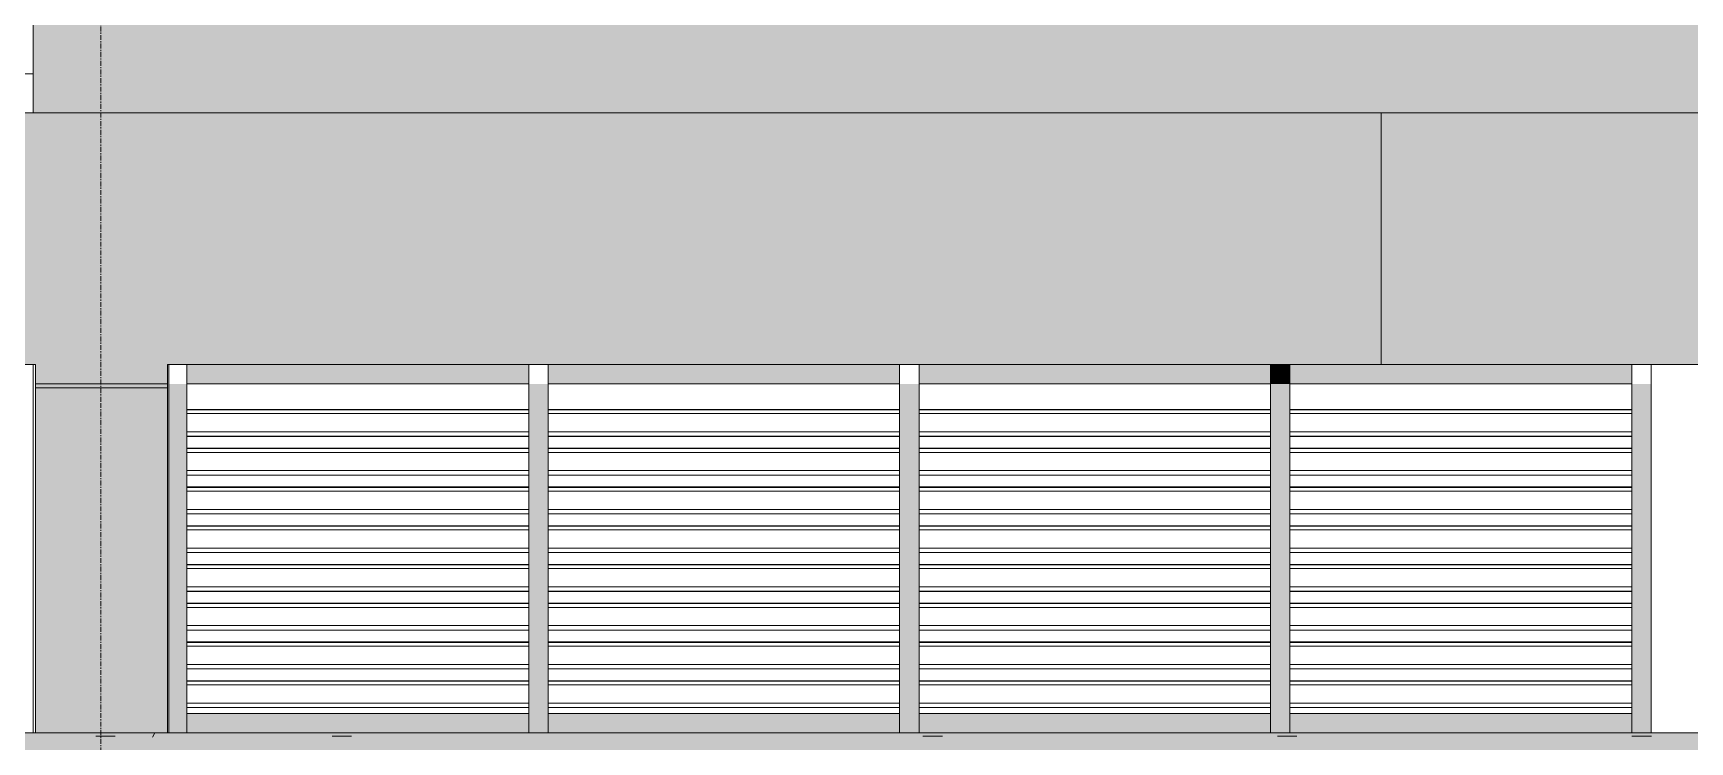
# Model space of a CAD drawing. Header units: millimetres. Extents: x 9199 to 175431, y -4466 to 35300.
# Drawn here: x 53362 to 57635, y 576 to 2405 of the extents above; entities that cross this region are included whole.
import ezdxf

# ---------------------------------------------------------------- set-up
doc = ezdxf.new("R2010")
doc.units = ezdxf.units.MM
for name, pattern in [('Centre', [31.75, 6.35, -4.7625, 15.875, -4.7625]), ('Dash', [6, 3, -3]), ('Grid Line', [22.225, 12.7, -3.175, 3.175, -3.175])]:
    doc.linetypes.add(name, pattern=pattern)
for name, color, linetype, lineweight in [('0-1', 7, 'Continuous', 5), ('A-FLOR-LEVL-2', 51, 'Centre', 9), ('A-GLAZ-CWMG', 51, 'Continuous', 9), ('A-WALL', 113, 'Continuous', 9), ('A-WALL-PATT', 111, 'Continuous', 9), ('A-WALL-PATT-2', 111, 'Continuous', 5), ('C-PRKG', 70, 'Continuous', 9), ('C-PRKG-HDLN', 70, 'Dash', 9), ('S-BEAM-1', 7, 'Continuous', 9), ('S-COLS', 52, 'Continuous', 9), ('S-COLS-1', 7, 'Continuous', 9), ('S-GRID-1', 1, 'Grid Line', 9)]:
    doc.layers.add(name, color=color, linetype=linetype, lineweight=lineweight)

# ---------------------------------------------------------------- blocks, each defined once
blk = doc.blocks.new('NCV_TKTC_KET CAU_rvt-1-TKCS_MẶT ĐỨNG HƯỚNG ĐÔNG')
at = {"layer": 'S-BEAM-1'}
blk.add_line((51736.9, 2300), (53361.9, 2300), dxfattribs=at)
at = {"layer": 'S-COLS-1'}
for p, q in [((53361.9, 1550), (53361.9, 600)), ((53711.9, 600), (53711.9, 1550))]:
    blk.add_line(p, q, dxfattribs=at)
blk = doc.blocks.new('BAI XE PCCC - BAI XE PCCC-V26-TKCS_MẶT ĐỨNG HƯỚNG ĐÔNG')
at = {"layer": 'C-PRKG'}
blk.add_line((61486.3, 600), (46486.3, 600), dxfattribs=at)
at = {"layer": 'C-PRKG-HDLN'}
for p, q in [((61461.3, 600), (46486.3, 600)), ((46511.3, 600), (61486.3, 600))]:
    blk.add_line(p, q, dxfattribs=at)
blk = doc.blocks.new('Rectangular Mullion - 50 x 100mm-3796449-TKCS_MẶT ĐỨNG HƯỚNG ĐÔNG')
at = {"layer": 'A-GLAZ-CWMG'}
blk.add_hatch(color=256, dxfattribs=at).paths.add_polyline_path([(53758.7, 1500), (54640.3, 1500), (54640.3, 1550), (53758.7, 1550)])
for p, q in [((53758.7, 1500), (53758.7, 1550)), ((54640.3, 1550), (54640.3, 1500)), ((54640.3, 1500), (53758.7, 1500))]:
    blk.add_line(p, q, dxfattribs=at)
blk = doc.blocks.new('Rectangular Mullion - 50 x 100mm-3796450-TKCS_MẶT ĐỨNG HƯỚNG ĐÔNG')
at = {"layer": 'A-GLAZ-CWMG'}
blk.add_hatch(color=256, dxfattribs=at).paths.add_polyline_path([(55647, 1500), (56553.7, 1500), (56553.7, 1550), (55647, 1550)])
for p, q in [((55647, 1500), (55647, 1550)), ((56553.7, 1550), (56553.7, 1500)), ((56553.7, 1500), (55647, 1500))]:
    blk.add_line(p, q, dxfattribs=at)
blk = doc.blocks.new('Rectangular Mullion - 50 x 100mm-3796451-TKCS_MẶT ĐỨNG HƯỚNG ĐÔNG')
at = {"layer": 'A-GLAZ-CWMG'}
blk.add_hatch(color=256, dxfattribs=at).paths.add_polyline_path([(57485.3, 600), (57485.3, 650), (56603.7, 650), (56603.7, 600), (57478.8, 600)])
for p, q in [((56603.7, 600), (56603.7, 650)), ((56603.7, 650), (57485.3, 650)), ((57485.3, 650), (57485.3, 600))]:
    blk.add_line(p, q, dxfattribs=at)
blk = doc.blocks.new('Rectangular Mullion - 50 x 100mm-3796452-TKCS_MẶT ĐỨNG HƯỚNG ĐÔNG')
at = {"layer": 'A-GLAZ-CWMG'}
blk.add_hatch(color=256, dxfattribs=at).paths.add_polyline_path([(56420.6, 600), (56553.7, 600), (56553.7, 650), (55647, 650), (55647, 600), (55891.5, 600)])
for p, q in [((55647, 600), (55647, 650)), ((55647, 650), (56553.7, 650)), ((56553.7, 650), (56553.7, 600))]:
    blk.add_line(p, q, dxfattribs=at)
blk = doc.blocks.new('Rectangular Mullion - 50 x 100mm-2333207-TKCS_MẶT ĐỨNG HƯỚNG ĐÔNG')
at = {"layer": 'A-GLAZ-CWMG'}
blk.add_hatch(color=256, dxfattribs=at).paths.add_polyline_path([(53758.7, 600), (53758.7, 700), (53711.9, 700), (53711.9, 600)])
blk.add_line((53758.7, 700), (53758.7, 600), dxfattribs=at)
blk = doc.blocks.new('Rectangular Mullion - 50 x 100mm-2333208-TKCS_MẶT ĐỨNG HƯỚNG ĐÔNG')
at = {"layer": 'A-GLAZ-CWMG'}
blk.add_hatch(color=256, dxfattribs=at).paths.add_polyline_path([(53758.7, 700), (53758.7, 800), (53711.9, 800), (53711.9, 700)])
blk.add_line((53758.7, 800), (53758.7, 700), dxfattribs=at)
blk = doc.blocks.new('Rectangular Mullion - 50 x 100mm-2333211-TKCS_MẶT ĐỨNG HƯỚNG ĐÔNG')
at = {"layer": 'A-GLAZ-CWMG'}
blk.add_hatch(color=256, dxfattribs=at).paths.add_polyline_path([(57535.3, 600), (57535.3, 700), (57485.3, 700), (57485.3, 600)])
blk.add_line((57485.3, 600), (57485.3, 700), dxfattribs=at)
blk = doc.blocks.new('Rectangular Mullion - 50 x 100mm-2333212-TKCS_MẶT ĐỨNG HƯỚNG ĐÔNG')
at = {"layer": 'A-GLAZ-CWMG'}
blk.add_hatch(color=256, dxfattribs=at).paths.add_polyline_path([(57535.3, 700), (57535.3, 800), (57485.3, 800), (57485.3, 700)])
blk.add_line((57485.3, 700), (57485.3, 800), dxfattribs=at)
blk = doc.blocks.new('Rectangular Mullion - MULLION LA SACH-3796453-TKCS_MẶT ĐỨNG HƯỚNG ĐÔNG')
at = {"layer": 'A-GLAZ-CWMG'}
for p, q in [((57485.3, 734.3), (56603.7, 734.3)), ((57485.3, 733.3), (56603.7, 733.3)), ((57485.3, 733.2), (56603.7, 733.2)), ((57485.3, 723.5), (56603.7, 723.5)), ((57485.3, 676.5), (56603.7, 676.5)), ((57485.3, 665), (56603.7, 665)), ((57485.3, 664.8), (56603.7, 664.8))]:
    blk.add_line(p, q, dxfattribs=at)
blk = doc.blocks.new('Rectangular Mullion - MULLION LA SACH-3796454-TKCS_MẶT ĐỨNG HƯỚNG ĐÔNG')
at = {"layer": 'A-GLAZ-CWMG'}
for p, q in [((56553.7, 734.3), (55647, 734.3)), ((56553.7, 733.3), (55647, 733.3)), ((56553.7, 733.2), (55647, 733.2)), ((56553.7, 723.5), (55647, 723.5)), ((56553.7, 676.5), (55647, 676.5)), ((56553.7, 665), (55647, 665)), ((56553.7, 664.8), (55647, 664.8))]:
    blk.add_line(p, q, dxfattribs=at)
blk = doc.blocks.new('Rectangular Mullion - 50 x 100mm-2333204-TKCS_MẶT ĐỨNG HƯỚNG ĐÔNG')
at = {"layer": 'A-GLAZ-CWMG'}
blk.add_hatch(color=256, dxfattribs=at).paths.add_polyline_path([(56603.7, 600), (56603.7, 700), (56553.7, 700), (56553.7, 600)])
for p, q in [((56553.7, 700), (56553.7, 600)), ((56603.7, 700), (56603.7, 600))]:
    blk.add_line(p, q, dxfattribs=at)
blk = doc.blocks.new('Rectangular Mullion - 50 x 100mm-2333205-TKCS_MẶT ĐỨNG HƯỚNG ĐÔNG')
at = {"layer": 'A-GLAZ-CWMG'}
blk.add_hatch(color=256, dxfattribs=at).paths.add_polyline_path([(56603.7, 700), (56603.7, 800), (56553.7, 800), (56553.7, 700)])
for p, q in [((56553.7, 800), (56553.7, 700)), ((56603.7, 800), (56603.7, 700))]:
    blk.add_line(p, q, dxfattribs=at)
blk = doc.blocks.new('Rectangular Mullion - 50 x 100mm-3082126-TKCS_MẶT ĐỨNG HƯỚNG ĐÔNG')
at = {"layer": 'A-GLAZ-CWMG'}
blk.add_hatch(color=256, dxfattribs=at).paths.add_polyline_path([(56603.7, 1500), (56603.7, 1550), (56553.7, 1550), (56553.7, 1500)])
for p, q in [((56553.7, 1550), (56553.7, 1500)), ((56603.7, 1550), (56603.7, 1500))]:
    blk.add_line(p, q, dxfattribs=at)

msp = doc.modelspace()

# ---------------------------------------------------------------- hatches: boundary and pattern name
at = {"layer": 'A-WALL-PATT'}
h = msp.add_hatch(dxfattribs=at)
h.set_pattern_fill('FP_11', color=256, style=0, pattern_type=2)
h.set_pattern_definition([(0, (51388.93, 1200), (1219.2, 304.8), [50.29, -864.11, 50.29, -864.11, -4876.8]), (0, (51388.93, 1200), (1219.2, 304.8), [-1828.8, 50.292, -1778.508, 50.292, -864.108, -2133.6]), (0, (51388.93, 1200), (1219.2, 304.8), [-4572, 50.29, -559.31, 50.29, -1473.71]), (120, (51846.14, 1352.4), (-873.5645, 903.458), [50.29, -864.11, 50.29, -5740.91]), (120, (51846.14, 1352.4), (-873.5645, 903.458), [-964.69, -864.11, 50.29, -1778.51, -3048]), (120, (51846.14, 1352.4), (-873.5645, 903.458), [-3657.6, 50.29, -864.11, 50.29, -2083.31]), (120, (51846.14, 1352.4), (-873.5645, 903.458), [-4622.29, -559.31, 50.29, -1473.71]), (240, (51998.54, 1962), (-345.6355, -1208.258), [50.29, -864.11, 50.29, -5740.91]), (240, (51998.54, 1962), (-345.6355, -1208.258), [-964.69, -864.11, 50.29, -1778.51, -3048]), (240, (51998.54, 1962), (-345.6355, -1208.258), [-3657.6, 50.29, -864.11, 50.29, -2083.31]), (240, (51998.54, 1962), (-345.6355, -1208.258), [-4622.29, -559.31, 50.29, -1473.71])])
h.paths.add_polyline_path([(40996.3, 500), (61476.3, 500), (61476.3, 600), (40996.3, 600), (40996.3, 573.1)])
h = msp.add_hatch(dxfattribs=at)
h.set_pattern_fill('FP_13', color=256, style=0, pattern_type=2)
h.set_pattern_definition([(349.695, (61670.313, 869.39), (3657.59817, -609.61005), [68.155, -6747.38]), (0, (61737.37, 857.2), (609.6, 609.6), [67.056, -542.544]), (18.435, (61804.43, 857.2), (1219.1992, 609.6016), [57.832, -1869.893]), (172.875, (61859.29, 875.49), (4267.1994, -609.59911), [49.148, -4865.604]), (174.806, (61810.52, 881.584), (6096.00395, -609.55472), [67.333, -6665.92]), (194.036, (61743.46, 887.68), (-1828.8022, -609.5924), [75.403, -2438.042]), (9.462, (61719.08, 869.39), (3048.00504, 609.5835), [37.081, -3670.971]), (353.66, (61755.66, 875.49), (-4876.8008, 609.58348), [55.202, -5464.96]), (185.711, (61810.52, 869.39), (-5486.39511, -609.63944), [61.264, -6065.139]), (168.69, (61749.56, 863.3), (2438.4, -609.6026), [31.084, -3077.279]), (354.806, (61615.45, 863.296), (-6096.00395, 609.55472), [67.333, -6665.92]), (348.69, (61682.5, 857.2), (-2438.4, 609.6026), [62.167, -3046.194]), (0, (61743.46, 845), (609.6, 609.6), [73.152, -536.448]), (20.556, (61816.62, 845.01), (3048.0001, 1219.19697), [52.084, -5156.34]), (3.814, (61865.385, 863.296), (8534.401155, 609.58889), [91.643, -9072.654]), (354.806, (61956.825, 869.39), (-6096.00395, 609.55472), [67.333, -6665.92]), (0, (62023.9, 863.3), (609.6, 609.6), [67.056, -542.544]), (5.194, (61481.337, 863.296), (6096.00395, 609.55472), [67.333, -6665.92]), (354.806, (61548.393, 869.39), (-6096.00395, 609.55472), [67.333, -6665.92]), (0, (61481.34, 875.5), (609.6, 609.6), [36.576, -573.024]), (5.194, (61517.913, 875.49), (6096.00395, 609.55472), [67.333, -6665.92]), (0, (61584.97, 881.6), (609.6, 609.6), [60.96, -548.64]), (10.305, (61645.93, 881.584), (-3657.59817, -609.61005), [68.155, -6747.38]), (5.194, (61712.985, 893.776), (6096.00395, 609.55472), [67.333, -6665.92]), (354.806, (61780.04, 899.87), (-6096.00395, 609.55472), [67.333, -6665.92]), (354.806, (61847.097, 893.776), (-6096.00395, 609.55472), [67.333, -6665.92]), (351.87, (61914.15, 887.68), (-3657.60043, 609.5929), [86.21, -4224.312]), (0, (61999.5, 875.5), (609.6, 609.6), [91.44, -518.16]), (347.471, (61975.11, 509.73), (3047.99888, -609.61085), [56.202, -5564.033]), (354.289, (62029.98, 497.536), (-5486.39511, 609.63944), [61.264, -6065.139]), (8.13, (61975.11, 509.73), (3657.60043, 609.5929), [43.105, -4267.418]), (9.462, (62017.79, 515.82), (3048.00504, 609.5835), [74.161, -3633.892]), (0, (61481.34, 528), (609.6, 609.6), [73.152, -536.448]), (350.538, (61554.49, 528.02), (-3048.00504, 609.5835), [37.081, -3670.971]), (201.801, (61591.07, 521.92), (1828.80447, 609.58684), [32.828, -3249.968]), (192.995, (61560.585, 509.73), (5486.39314, 1219.23746), [81.331, -8051.747]), (352.875, (62042.17, 509.73), (-4267.1994, 609.59911), [49.148, -4865.604]), (7.125, (62042.17, 509.73), (4267.1994, 609.59911), [49.148, -4865.604]), (0, (61481.34, 515.8), (609.6, 609.6), [48.768, -560.832]), (194.036, (61530.1, 515.82), (-1828.8022, -609.5924), [50.269, -2463.177]), (356.633, (61615.45, 534.112), (-9753.59439, 609.691875), [103.811, -10277.302]), (357.709, (61719.08, 528.016), (-14630.396648, 609.69909), [152.522, -15099.665]), (3.18, (61871.48, 521.92), (10363.19831, 609.63121), [109.897, -10879.823]), (9.462, (61981.21, 528.02), (3048.00504, 609.5835), [111.242, -3596.81]), (10.305, (61481.337, 473.15), (-3657.59817, -609.61005), [68.155, -6747.38]), (15.945, (61548.39, 485.34), (-2438.40422, -609.58315), [88.759, -4349.196]), (0, (61633.74, 509.7), (609.6, 609.6), [79.248, -530.352]), (351.87, (61712.985, 509.73), (-3657.60043, 609.5929), [86.21, -4224.312]), (3.576, (61798.33, 497.536), (9144.002965, 609.546796), [97.726, -9674.906]), (351.254, (61895.865, 503.63), (4267.20096, -609.58783), [80.18, -7937.856]), (345.964, (61975.11, 491.44), (-1828.8022, 609.5924), [75.403, -2438.042]), (0, (62048.26, 473.15), (609.6, 609.6), [42.672, -566.928]), (174.806, (61615.45, 534.11), (6096.00395, -609.55472), [134.665, -6598.587]), (355.236, (61481.337, 570.69), (-6705.59647, 609.64143), [146.811, -7193.745]), (0, (61627.64, 558.5), (609.6, 609.6), [140.208, -469.392]), (4.086, (61767.85, 558.496), (7924.79503, 609.65274), [171.123, -8385.02]), (0, (61938.54, 570.7), (609.6, 609.6), [152.4, -457.2]), (7.125, (61481.34, 442.67), (4267.1994, 609.59911), [147.443, -4767.311]), (6.34, (61627.64, 460.96), (4876.8008, 609.58348), [110.403, -5409.758]), (357.51, (61737.37, 473.152), (-13411.196973, 609.70439), [140.34, -13893.706]), (353.48, (61877.577, 467.056), (-15849.59217, 1828.855172), [214.749, -21260.135]), (3.013, (61481.337, 838.912), (10972.79715, 609.6408), [115.984, -11482.446]), (351.87, (61597.16, 845.01), (-3657.60043, 609.5929), [129.316, -4181.208]), (357.614, (61725.177, 826.72), (-14020.799432, 609.613717), [146.431, -14496.664]), (10.62, (61871.48, 820.624), (-6705.592456, -1219.239726), [99.236, -9824.334]), (0, (61969, 838.9), (609.6, 609.6), [121.92, -487.68]), (356.82, (61481.337, 912.064), (-10363.19831, 609.63121), [109.897, -10879.823]), (6.009, (61591.065, 905.968), (-6095.99899, -609.599175), [116.464, -11529.929]), (6.71, (61706.89, 918.16), (-5486.397345, -609.61573), [104.346, -10330.325]), (354.289, (61810.52, 930.35), (-5486.39511, 609.63944), [122.528, -6003.877]), (347.905, (61932.44, 918.16), (-5486.39487, 1219.22295), [87.281, -8640.862]), (9.462, (62017.79, 899.87), (3048.00504, 609.5835), [74.161, -3633.892]), (3.814, (61481.337, 796.24), (8534.401155, 609.58889), [91.643, -9072.654]), (347.196, (61572.777, 802.336), (-7924.80896, 1828.76326), [137.532, -13615.67]), (0, (61706.9, 771.86), (609.6, 609.6), [152.4, -457.2]), (5.44, (61859.29, 771.856), (-6705.60249, -609.560852), [128.595, -12730.932]), (6.71, (61987.305, 784.048), (-5486.397345, -609.61573), [104.346, -10330.325]), (0, (61481.34, 954.74), (609.6, 609.6), [103.632, -505.968]), (8.13, (61584.97, 954.74), (3657.60043, 609.5929), [172.421, -4138.102]), (357.614, (61755.657, 979.12), (-14020.799432, 609.613717), [146.431, -14496.664]), (354.472, (61901.961, 973.024), (12801.591011, -1219.302898), [189.859, -18796.025]), (6.843, (61481.337, 400), (-10363.195037, -1219.241277), [153.494, -15195.842]), (0, (61633.74, 418.3), (609.6, 609.6), [170.688, -438.912]), (356.348, (61804.425, 418.288), (-18897.604963, 1219.1266646), [287.095, -28422.422]), (0, (61481.34, 613.36), (609.6, 609.6), [146.304, -463.296]), (4.764, (61627.64, 613.36), (6705.59647, 609.64143), [146.811, -7193.745]), (358.152, (61773.945, 625.552), (-18287.996238, 609.724117), [189.074, -18718.355]), (357.274, (61962.92, 619.456), (-12192.004244, 609.534153), [128.161, -12687.945]), (354.806, (61481.337, 710.896), (-6096.00395, 609.55472), [134.665, -6598.587]), (0, (61615.45, 698.7), (609.6, 609.6), [195.072, -414.528]), (1.909, (61810.52, 698.704), (17678.401049, 609.553228), [182.982, -18115.176]), (3.576, (61993.4, 704.8), (9144.002965, 609.546796), [97.726, -9674.906])])
h.paths.add_polyline_path([(40996.3, 500), (61476.3, 500), (61476.3, 600), (40996.3, 600), (40996.3, 573.1)])
at = {"layer": 'A-WALL-PATT-2'}
h = msp.add_hatch(color=256, dxfattribs=at)
h.paths.add_polyline_path([(53361.9, 2200), (56842.4, 2200), (56842.4, 3290), (56636.9, 3290), (56636.9, 2450), (53711.5, 2450), (53711.5, 3290), (53361.9, 3290), (53361.9, 2737.1)])
h.paths.add_polyline_path([(56842.4, 3300), (56842.4, 4690), (56636.9, 4690), (56636.9, 3300)])
h.paths.add_polyline_path([(53711.5, 3300), (53711.5, 4690), (53361.9, 4690), (53361.9, 3300)])
h.paths.add_polyline_path([(53711.5, 4700), (53711.5, 4950), (56636.9, 4950), (56636.9, 4700), (56842.4, 4700), (56842.4, 5550), (53361.9, 5550), (53361.9, 4700)])
h = msp.add_hatch(color=256, dxfattribs=at)
h.paths.add_polyline_path([(56842.4, 2200), (59946.9, 2200), (59946.9, 3290), (59237.4, 3290), (59237.4, 3114.4), (57837.4, 3114.4), (57837.4, 3290), (56842.4, 3290), (56842.4, 2737.1)])
h.paths.add_polyline_path([(59946.9, 3300), (59946.9, 4690), (56842.4, 4690), (56842.4, 3300), (57837.4, 3300), (57837.4, 4514.4), (59237.4, 4514.4), (59237.4, 3300), (59595.1, 3300)])
h.paths.add_polyline_path([(57478.8, 4700), (59946.9, 4700), (59946.9, 4945.8), (59936.9, 4945.8), (59936.9, 5550), (56842.4, 5550), (56842.4, 4700)])
h = msp.add_hatch(color=256, dxfattribs=at)
h.paths.add_polyline_path([(53708.7, 600), (53708.7, 1490), (53368, 1490), (53368, 600)])
h.paths.add_polyline_path([(53708.7, 1500), (53708.7, 1550), (56839.3, 1550), (56839.3, 2200), (48648, 2200), (48648, 1550), (53368, 1550), (53368, 1500)])
h = msp.add_hatch(color=256, dxfattribs=at)
h.paths.add_polyline_path([(61911.9, 600), (61911.9, 1490), (61561.9, 1490), (61561.9, 600), (61832.9, 600)])
h.paths.add_polyline_path([(61711.5, 1500), (61911.9, 1500), (61911.9, 1550), (65033.3, 1550), (65033.3, 2200), (56839.3, 2200), (56839.3, 1550), (61561.9, 1550), (61561.9, 1500)])
msp.add_hatch(color=256, dxfattribs=at).paths.add_polyline_path([(53708.7, 1490), (53708.7, 1500), (53368, 1500), (53368, 1490)])

# ---------------------------------------------------------------- linework, layer by layer
at = {"layer": 'A-FLOR-LEVL-2'}
msp.add_line((9199.1, 2200), (84597.8, 2200), dxfattribs=at)
at = {"layer": 'A-WALL'}
for p, q in [((53361.9, 8350), (53361.9, 2200)), ((78246.9, 2200), (48648, 2200)), ((56839.3, 1550), (56839.3, 2200)), ((45514.6, 1550), (53368, 1550)), ((53368, 1550), (53368, 600)), ((53708.7, 600), (53708.7, 1550)), ((53708.7, 1550), (61561.9, 1550)), ((53368, 1500), (53708.7, 1500)), ((53708.7, 1490), (53368, 1490)), ((79428.2, 600), (37026.9, 600))]:
    msp.add_line(p, q, dxfattribs=at)
at = {"layer": 'S-COLS'}
msp.add_line((57535.3, 600), (57535.3, 1550), dxfattribs=at)
at = {"layer": 'S-GRID-1'}
for p, q in [((53536.9, 1454.4), (53536.9, 30542.5)), ((53536.9, -2295.6), (53536.9, 1454.4))]:
    msp.add_line(p, q, dxfattribs=at)

# ---------------------------------------------------------------- block references
at = {"layer": '0-1'}
msp.add_blockref('NCV_TKTC_KET CAU_rvt-1-TKCS_MẶT ĐỨNG HƯỚNG ĐÔNG', (0, 0), dxfattribs=at)
at = {"layer": 'A-GLAZ-CWMG'}
for name, p in [('Rectangular Mullion - 50 x 100mm-3796449-TKCS_MẶT ĐỨNG HƯỚNG ĐÔNG', (0, 0)), ('Rectangular Mullion - 50 x 100mm-3796450-TKCS_MẶT ĐỨNG HƯỚNG ĐÔNG', (-956.7, 0)), ('Rectangular Mullion - 50 x 100mm-3796450-TKCS_MẶT ĐỨNG HƯỚNG ĐÔNG', (0, 0)), ('Rectangular Mullion - 50 x 100mm-3082126-TKCS_MẶT ĐỨNG HƯỚNG ĐÔNG', (0, 0)), ('Rectangular Mullion - 50 x 100mm-3796449-TKCS_MẶT ĐỨNG HƯỚNG ĐÔNG', (2845, 0)), ('Rectangular Mullion - 50 x 100mm-2333208-TKCS_MẶT ĐỨNG HƯỚNG ĐÔNG', (0, 700)), ('Rectangular Mullion - 50 x 100mm-2333205-TKCS_MẶT ĐỨNG HƯỚNG ĐÔNG', (-1913.3, 700)), ('Rectangular Mullion - 50 x 100mm-2333205-TKCS_MẶT ĐỨNG HƯỚNG ĐÔNG', (-956.7, 700)), ('Rectangular Mullion - 50 x 100mm-2333205-TKCS_MẶT ĐỨNG HƯỚNG ĐÔNG', (0, 700)), ('Rectangular Mullion - 50 x 100mm-2333212-TKCS_MẶT ĐỨNG HƯỚNG ĐÔNG', (0, 700)), ('Rectangular Mullion - MULLION LA SACH-3796453-TKCS_MẶT ĐỨNG HƯỚNG ĐÔNG', (-2845, 700)), ('Rectangular Mullion - MULLION LA SACH-3796454-TKCS_MẶT ĐỨNG HƯỚNG ĐÔNG', (-956.7, 700)), ('Rectangular Mullion - MULLION LA SACH-3796454-TKCS_MẶT ĐỨNG HƯỚNG ĐÔNG', (0, 700)), ('Rectangular Mullion - MULLION LA SACH-3796453-TKCS_MẶT ĐỨNG HƯỚNG ĐÔNG', (0, 700)), ('Rectangular Mullion - 50 x 100mm-2333208-TKCS_MẶT ĐỨNG HƯỚNG ĐÔNG', (0, 600)), ('Rectangular Mullion - 50 x 100mm-2333205-TKCS_MẶT ĐỨNG HƯỚNG ĐÔNG', (-1913.3, 600)), ('Rectangular Mullion - 50 x 100mm-2333205-TKCS_MẶT ĐỨNG HƯỚNG ĐÔNG', (-956.7, 600)), ('Rectangular Mullion - 50 x 100mm-2333205-TKCS_MẶT ĐỨNG HƯỚNG ĐÔNG', (0, 600)), ('Rectangular Mullion - 50 x 100mm-2333212-TKCS_MẶT ĐỨNG HƯỚNG ĐÔNG', (0, 600)), ('Rectangular Mullion - MULLION LA SACH-3796453-TKCS_MẶT ĐỨNG HƯỚNG ĐÔNG', (-2845, 600)), ('Rectangular Mullion - MULLION LA SACH-3796454-TKCS_MẶT ĐỨNG HƯỚNG ĐÔNG', (-956.7, 600)), ('Rectangular Mullion - MULLION LA SACH-3796454-TKCS_MẶT ĐỨNG HƯỚNG ĐÔNG', (0, 600)), ('Rectangular Mullion - MULLION LA SACH-3796453-TKCS_MẶT ĐỨNG HƯỚNG ĐÔNG', (0, 600)), ('Rectangular Mullion - 50 x 100mm-2333208-TKCS_MẶT ĐỨNG HƯỚNG ĐÔNG', (0, 500)), ('Rectangular Mullion - 50 x 100mm-2333205-TKCS_MẶT ĐỨNG HƯỚNG ĐÔNG', (-1913.3, 500)), ('Rectangular Mullion - 50 x 100mm-2333205-TKCS_MẶT ĐỨNG HƯỚNG ĐÔNG', (-956.7, 500)), ('Rectangular Mullion - 50 x 100mm-2333205-TKCS_MẶT ĐỨNG HƯỚNG ĐÔNG', (0, 500)), ('Rectangular Mullion - 50 x 100mm-2333212-TKCS_MẶT ĐỨNG HƯỚNG ĐÔNG', (0, 500)), ('Rectangular Mullion - 50 x 100mm-2333208-TKCS_MẶT ĐỨNG HƯỚNG ĐÔNG', (0, 400)), ('Rectangular Mullion - MULLION LA SACH-3796453-TKCS_MẶT ĐỨNG HƯỚNG ĐÔNG', (-2845, 500)), ('Rectangular Mullion - 50 x 100mm-2333205-TKCS_MẶT ĐỨNG HƯỚNG ĐÔNG', (-1913.3, 400)), ('Rectangular Mullion - MULLION LA SACH-3796454-TKCS_MẶT ĐỨNG HƯỚNG ĐÔNG', (-956.7, 500)), ('Rectangular Mullion - 50 x 100mm-2333205-TKCS_MẶT ĐỨNG HƯỚNG ĐÔNG', (-956.7, 400)), ('Rectangular Mullion - MULLION LA SACH-3796454-TKCS_MẶT ĐỨNG HƯỚNG ĐÔNG', (0, 500)), ('Rectangular Mullion - 50 x 100mm-2333205-TKCS_MẶT ĐỨNG HƯỚNG ĐÔNG', (0, 400)), ('Rectangular Mullion - MULLION LA SACH-3796453-TKCS_MẶT ĐỨNG HƯỚNG ĐÔNG', (0, 500)), ('Rectangular Mullion - 50 x 100mm-2333212-TKCS_MẶT ĐỨNG HƯỚNG ĐÔNG', (0, 400)), ('Rectangular Mullion - MULLION LA SACH-3796453-TKCS_MẶT ĐỨNG HƯỚNG ĐÔNG', (-2845, 400)), ('Rectangular Mullion - MULLION LA SACH-3796454-TKCS_MẶT ĐỨNG HƯỚNG ĐÔNG', (-956.7, 400)), ('Rectangular Mullion - MULLION LA SACH-3796454-TKCS_MẶT ĐỨNG HƯỚNG ĐÔNG', (0, 400)), ('Rectangular Mullion - MULLION LA SACH-3796453-TKCS_MẶT ĐỨNG HƯỚNG ĐÔNG', (0, 400)), ('Rectangular Mullion - 50 x 100mm-2333208-TKCS_MẶT ĐỨNG HƯỚNG ĐÔNG', (0, 300)), ('Rectangular Mullion - 50 x 100mm-2333205-TKCS_MẶT ĐỨNG HƯỚNG ĐÔNG', (-1913.3, 300)), ('Rectangular Mullion - 50 x 100mm-2333205-TKCS_MẶT ĐỨNG HƯỚNG ĐÔNG', (-956.7, 300)), ('Rectangular Mullion - 50 x 100mm-2333205-TKCS_MẶT ĐỨNG HƯỚNG ĐÔNG', (0, 300)), ('Rectangular Mullion - 50 x 100mm-2333212-TKCS_MẶT ĐỨNG HƯỚNG ĐÔNG', (0, 300)), ('Rectangular Mullion - MULLION LA SACH-3796453-TKCS_MẶT ĐỨNG HƯỚNG ĐÔNG', (-2845, 300)), ('Rectangular Mullion - MULLION LA SACH-3796454-TKCS_MẶT ĐỨNG HƯỚNG ĐÔNG', (-956.7, 300)), ('Rectangular Mullion - MULLION LA SACH-3796454-TKCS_MẶT ĐỨNG HƯỚNG ĐÔNG', (0, 300)), ('Rectangular Mullion - MULLION LA SACH-3796453-TKCS_MẶT ĐỨNG HƯỚNG ĐÔNG', (0, 300)), ('Rectangular Mullion - 50 x 100mm-2333208-TKCS_MẶT ĐỨNG HƯỚNG ĐÔNG', (0, 200)), ('Rectangular Mullion - 50 x 100mm-2333205-TKCS_MẶT ĐỨNG HƯỚNG ĐÔNG', (-1913.3, 200)), ('Rectangular Mullion - 50 x 100mm-2333205-TKCS_MẶT ĐỨNG HƯỚNG ĐÔNG', (-956.7, 200)), ('Rectangular Mullion - 50 x 100mm-2333205-TKCS_MẶT ĐỨNG HƯỚNG ĐÔNG', (0, 200)), ('Rectangular Mullion - 50 x 100mm-2333212-TKCS_MẶT ĐỨNG HƯỚNG ĐÔNG', (0, 200)), ('Rectangular Mullion - 50 x 100mm-2333208-TKCS_MẶT ĐỨNG HƯỚNG ĐÔNG', (0, 100)), ('Rectangular Mullion - MULLION LA SACH-3796453-TKCS_MẶT ĐỨNG HƯỚNG ĐÔNG', (-2845, 200)), ('Rectangular Mullion - 50 x 100mm-2333205-TKCS_MẶT ĐỨNG HƯỚNG ĐÔNG', (-1913.3, 100)), ('Rectangular Mullion - MULLION LA SACH-3796454-TKCS_MẶT ĐỨNG HƯỚNG ĐÔNG', (-956.7, 200)), ('Rectangular Mullion - 50 x 100mm-2333205-TKCS_MẶT ĐỨNG HƯỚNG ĐÔNG', (-956.7, 100)), ('Rectangular Mullion - MULLION LA SACH-3796454-TKCS_MẶT ĐỨNG HƯỚNG ĐÔNG', (0, 200)), ('Rectangular Mullion - 50 x 100mm-2333205-TKCS_MẶT ĐỨNG HƯỚNG ĐÔNG', (0, 100)), ('Rectangular Mullion - MULLION LA SACH-3796453-TKCS_MẶT ĐỨNG HƯỚNG ĐÔNG', (0, 200)), ('Rectangular Mullion - 50 x 100mm-2333212-TKCS_MẶT ĐỨNG HƯỚNG ĐÔNG', (0, 100)), ('Rectangular Mullion - MULLION LA SACH-3796453-TKCS_MẶT ĐỨNG HƯỚNG ĐÔNG', (-2845, 100)), ('Rectangular Mullion - MULLION LA SACH-3796454-TKCS_MẶT ĐỨNG HƯỚNG ĐÔNG', (-956.7, 100)), ('Rectangular Mullion - MULLION LA SACH-3796454-TKCS_MẶT ĐỨNG HƯỚNG ĐÔNG', (0, 100)), ('Rectangular Mullion - MULLION LA SACH-3796453-TKCS_MẶT ĐỨNG HƯỚNG ĐÔNG', (0, 100)), ('Rectangular Mullion - 50 x 100mm-2333208-TKCS_MẶT ĐỨNG HƯỚNG ĐÔNG', (0, 0)), ('Rectangular Mullion - 50 x 100mm-2333205-TKCS_MẶT ĐỨNG HƯỚNG ĐÔNG', (-1913.3, 0)), ('Rectangular Mullion - 50 x 100mm-2333205-TKCS_MẶT ĐỨNG HƯỚNG ĐÔNG', (-956.7, 0)), ('Rectangular Mullion - 50 x 100mm-2333205-TKCS_MẶT ĐỨNG HƯỚNG ĐÔNG', (0, 0)), ('Rectangular Mullion - 50 x 100mm-2333212-TKCS_MẶT ĐỨNG HƯỚNG ĐÔNG', (0, 0)), ('Rectangular Mullion - MULLION LA SACH-3796453-TKCS_MẶT ĐỨNG HƯỚNG ĐÔNG', (-2845, 0)), ('Rectangular Mullion - MULLION LA SACH-3796454-TKCS_MẶT ĐỨNG HƯỚNG ĐÔNG', (-956.7, 0)), ('Rectangular Mullion - MULLION LA SACH-3796454-TKCS_MẶT ĐỨNG HƯỚNG ĐÔNG', (0, 0)), ('Rectangular Mullion - MULLION LA SACH-3796453-TKCS_MẶT ĐỨNG HƯỚNG ĐÔNG', (0, 0)), ('Rectangular Mullion - 50 x 100mm-2333207-TKCS_MẶT ĐỨNG HƯỚNG ĐÔNG', (0, 0)), ('Rectangular Mullion - 50 x 100mm-2333204-TKCS_MẶT ĐỨNG HƯỚNG ĐÔNG', (-1913.3, 0)), ('Rectangular Mullion - 50 x 100mm-2333204-TKCS_MẶT ĐỨNG HƯỚNG ĐÔNG', (-956.7, 0)), ('Rectangular Mullion - 50 x 100mm-2333204-TKCS_MẶT ĐỨNG HƯỚNG ĐÔNG', (0, 0)), ('Rectangular Mullion - 50 x 100mm-2333211-TKCS_MẶT ĐỨNG HƯỚNG ĐÔNG', (0, 0)), ('Rectangular Mullion - 50 x 100mm-3796451-TKCS_MẶT ĐỨNG HƯỚNG ĐÔNG', (-2845, 0)), ('Rectangular Mullion - 50 x 100mm-3796452-TKCS_MẶT ĐỨNG HƯỚNG ĐÔNG', (-956.7, 0)), ('Rectangular Mullion - 50 x 100mm-3796452-TKCS_MẶT ĐỨNG HƯỚNG ĐÔNG', (0, 0)), ('Rectangular Mullion - 50 x 100mm-3796451-TKCS_MẶT ĐỨNG HƯỚNG ĐÔNG', (0, 0))]:
    msp.add_blockref(name, p, dxfattribs=at)
at = {"layer": 'C-PRKG'}
msp.add_blockref('BAI XE PCCC - BAI XE PCCC-V26-TKCS_MẶT ĐỨNG HƯỚNG ĐÔNG', (0, 0), dxfattribs=at)

doc.saveas('drawing.dxf')
